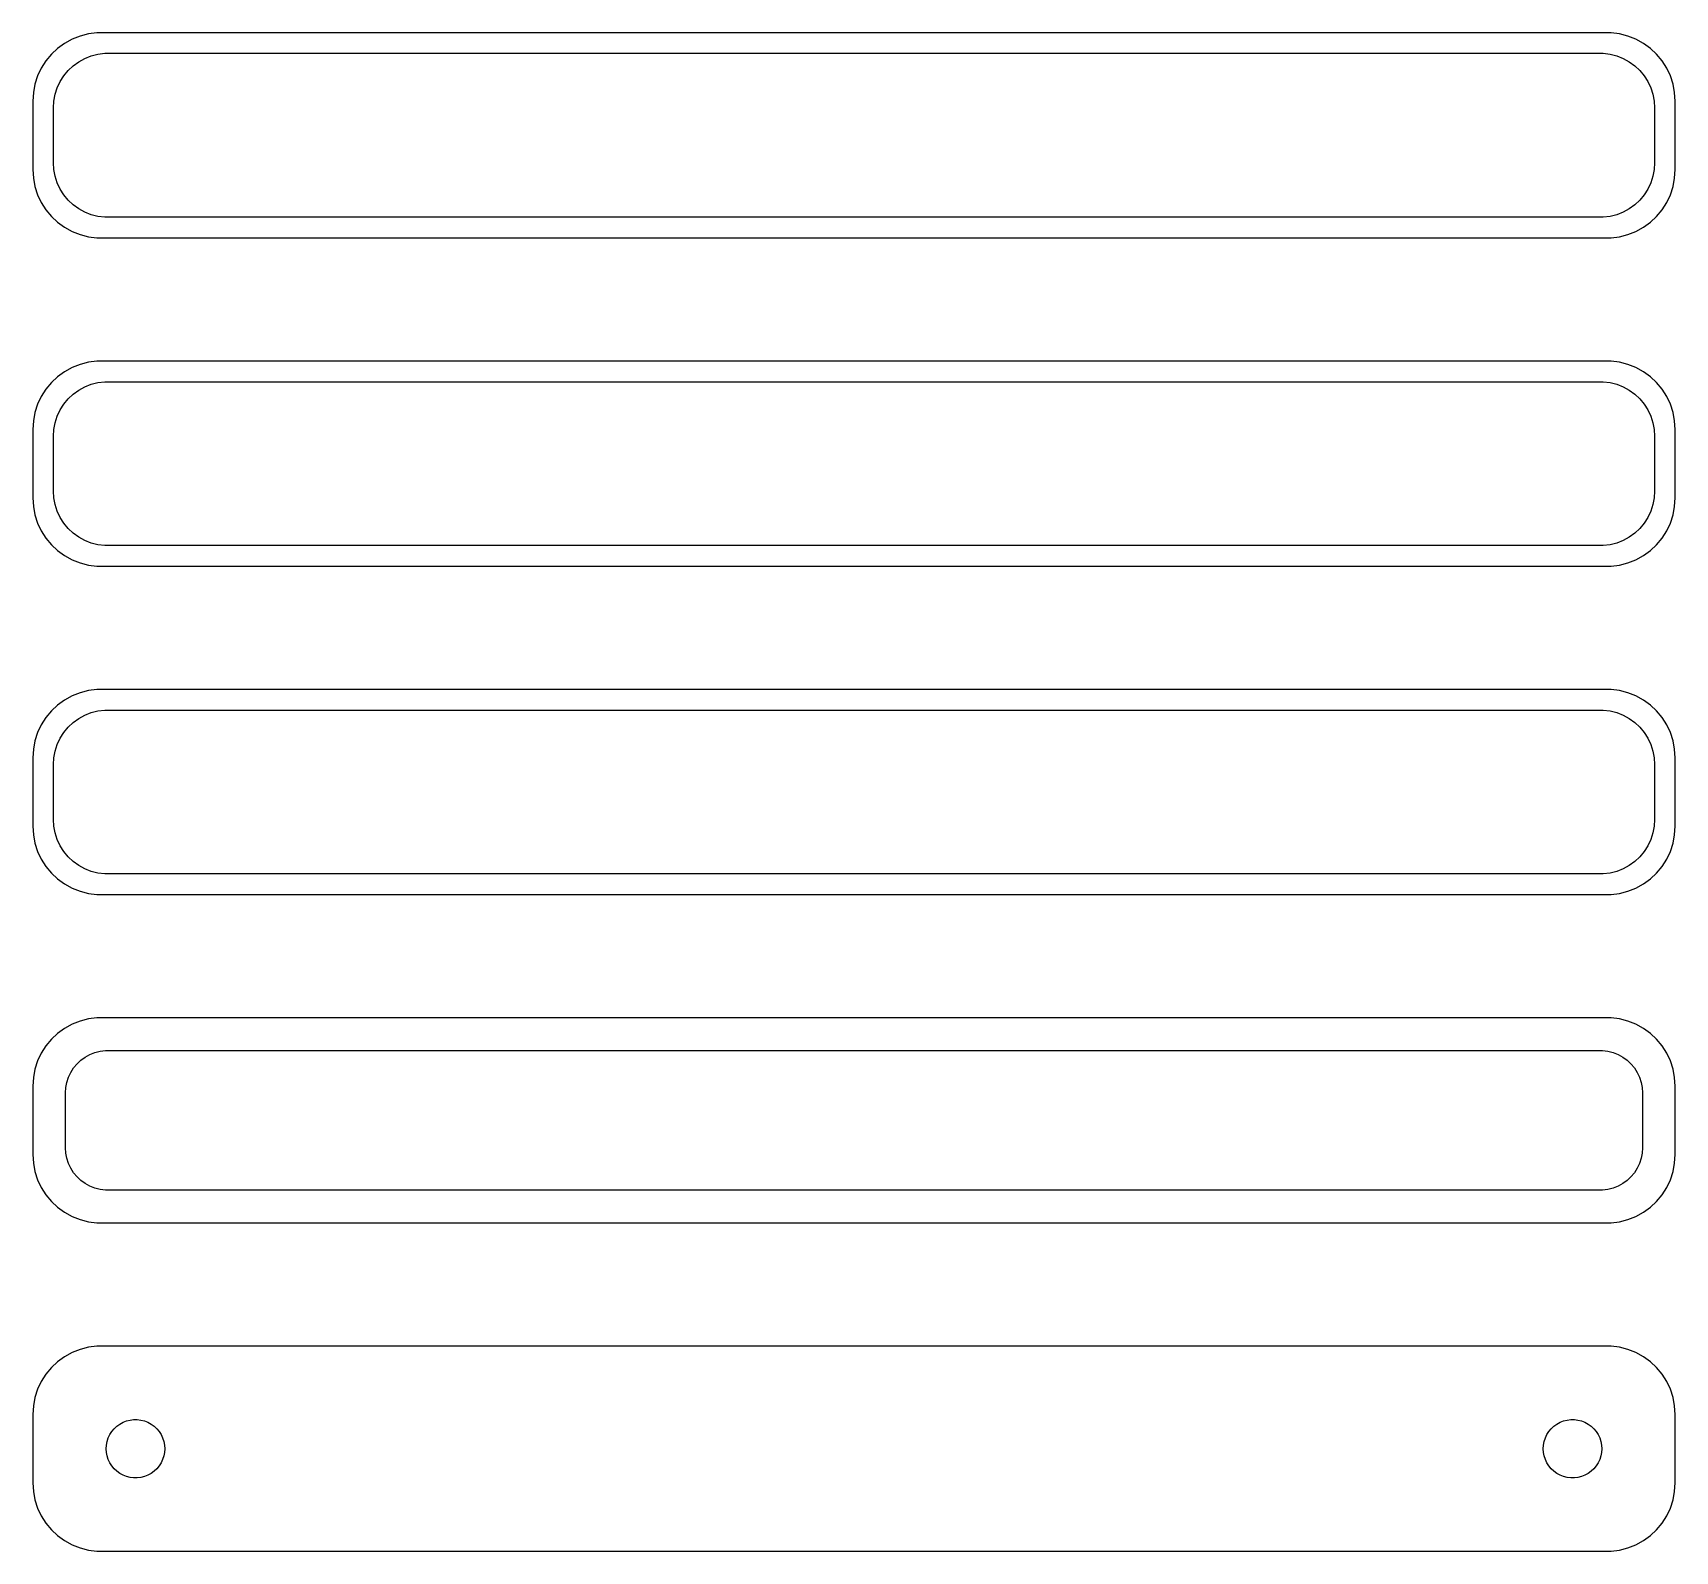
# Model space of a CAD drawing. Header units: metres. Extents: x -60 to 60, y 113 to 223.
import ezdxf

# ---------------------------------------------------------------- set-up
doc = ezdxf.new("R2010")
doc.units = ezdxf.units.M

msp = doc.modelspace()

# ---------------------------------------------------------------- linework, layer by layer
for p, q in [((-56.5451, 223.255), (-57.1289, 223.024)), ((-55.9369, 223.411), (-56.5451, 223.255)), ((-55.3139, 223.49), (-55.9369, 223.411)), ((55.3139, 223.49), (-55.3139, 223.49)), ((55.9369, 223.411), (55.3139, 223.49)), ((56.5451, 223.255), (55.9369, 223.411)), ((57.1289, 223.024), (56.5451, 223.255)), ((-58.1871, 222.353), (-58.6448, 221.923)), ((-57.6791, 222.722), (-58.1871, 222.353)), ((-57.1289, 223.024), (-57.6791, 222.722)), ((57.6791, 222.722), (57.1289, 223.024)), ((58.1871, 222.353), (57.6791, 222.722)), ((58.6448, 221.923), (58.1871, 222.353)), ((-59.3815, 220.909), (-59.6489, 220.341)), ((-59.0451, 221.439), (-59.3815, 220.909)), ((-58.6448, 221.923), (-59.0451, 221.439)), ((-57.4159, 220.738), (-57.0497, 221.082)), ((-57.0497, 221.082), (-56.6433, 221.377)), ((-56.6433, 221.377), (-56.2031, 221.619)), ((-56.2031, 221.619), (-55.7361, 221.804)), ((-55.7361, 221.804), (-55.2495, 221.929)), ((-55.2495, 221.929), (-54.7512, 221.992)), ((-54.7512, 221.992), (54.7512, 221.992)), ((54.7512, 221.992), (55.2495, 221.929)), ((55.2495, 221.929), (55.7361, 221.804)), ((55.7361, 221.804), (56.2031, 221.619)), ((56.2031, 221.619), (56.6433, 221.377)), ((56.6433, 221.377), (57.0497, 221.082)), ((57.0497, 221.082), (57.4159, 220.738)), ((59.0451, 221.439), (58.6448, 221.923)), ((59.3815, 220.909), (59.0451, 221.439)), ((59.6489, 220.341), (59.3815, 220.909)), ((-59.8429, 219.743), (-59.9606, 219.127)), ((-59.6489, 220.341), (-59.8429, 219.743)), ((-58.2191, 219.472), (-58.0052, 219.927)), ((-58.0052, 219.927), (-57.7361, 220.351)), ((-57.7361, 220.351), (-57.4159, 220.738)), ((57.4159, 220.738), (57.7361, 220.351)), ((57.7361, 220.351), (58.0052, 219.927)), ((58.0052, 219.927), (58.2191, 219.472)), ((59.8429, 219.743), (59.6489, 220.341)), ((59.9606, 219.127), (59.8429, 219.743)), ((-59.9606, 219.127), (-60, 218.5)), ((-60, 218.5), (-60, 213.5)), ((-58.5, 218), (-58.4685, 218.501)), ((-58.4685, 218.501), (-58.3743, 218.995)), ((-58.3743, 218.995), (-58.2191, 219.472)), ((58.2191, 219.472), (58.3743, 218.995)), ((58.3743, 218.995), (58.4685, 218.501)), ((58.4685, 218.501), (58.5, 218)), ((60, 218.5), (59.9606, 219.127)), ((60, 213.5), (60, 218.5)), ((-58.5, 214), (-58.5, 218)), ((58.5, 218), (58.5, 214)), ((-58.4685, 213.499), (-58.5, 214)), ((58.5, 214), (58.4685, 213.499)), ((-60, 213.5), (-59.9606, 212.873)), ((-59.9606, 212.873), (-59.8429, 212.257)), ((-58.3743, 213.005), (-58.4685, 213.499)), ((-58.2191, 212.528), (-58.3743, 213.005)), ((-58.0052, 212.073), (-58.2191, 212.528)), ((58.2191, 212.528), (58.0052, 212.073)), ((58.3743, 213.005), (58.2191, 212.528)), ((58.4685, 213.499), (58.3743, 213.005)), ((59.8429, 212.257), (59.9606, 212.873)), ((59.9606, 212.873), (60, 213.5)), ((-59.8429, 212.257), (-59.6489, 211.659)), ((-59.6489, 211.659), (-59.3815, 211.091)), ((-57.7361, 211.649), (-58.0052, 212.073)), ((-57.4159, 211.262), (-57.7361, 211.649)), ((-57.0497, 210.918), (-57.4159, 211.262)), ((57.4159, 211.262), (57.0497, 210.918)), ((57.7361, 211.649), (57.4159, 211.262)), ((58.0052, 212.073), (57.7361, 211.649)), ((59.3815, 211.091), (59.6489, 211.659)), ((59.6489, 211.659), (59.8429, 212.257)), ((-59.3815, 211.091), (-59.0451, 210.561)), ((-59.0451, 210.561), (-58.6448, 210.077)), ((-58.6448, 210.077), (-58.1871, 209.647)), ((-56.6433, 210.623), (-57.0497, 210.918)), ((-56.2031, 210.381), (-56.6433, 210.623)), ((-55.7361, 210.196), (-56.2031, 210.381)), ((-55.2495, 210.071), (-55.7361, 210.196)), ((-54.7512, 210.008), (-55.2495, 210.071)), ((54.7512, 210.008), (-54.7512, 210.008)), ((55.2495, 210.071), (54.7512, 210.008)), ((55.7361, 210.196), (55.2495, 210.071)), ((56.2031, 210.381), (55.7361, 210.196)), ((56.6433, 210.623), (56.2031, 210.381)), ((57.0497, 210.918), (56.6433, 210.623)), ((58.1871, 209.647), (58.6448, 210.077)), ((58.6448, 210.077), (59.0451, 210.561)), ((59.0451, 210.561), (59.3815, 211.091)), ((-58.1871, 209.647), (-57.6791, 209.278)), ((-57.6791, 209.278), (-57.1289, 208.976)), ((-57.1289, 208.976), (-56.5451, 208.745)), ((56.5451, 208.745), (57.1289, 208.976)), ((57.1289, 208.976), (57.6791, 209.278)), ((57.6791, 209.278), (58.1871, 209.647)), ((-56.5451, 208.745), (-55.9369, 208.589)), ((-55.9369, 208.589), (-55.3139, 208.51)), ((-55.3139, 208.51), (55.3139, 208.51)), ((55.3139, 208.51), (55.9369, 208.589)), ((55.9369, 208.589), (56.5451, 208.745)), ((-56.5451, 199.255), (-57.1289, 199.024)), ((-55.9369, 199.411), (-56.5451, 199.255)), ((-55.3139, 199.49), (-55.9369, 199.411)), ((55.3139, 199.49), (-55.3139, 199.49)), ((55.9369, 199.411), (55.3139, 199.49)), ((56.5451, 199.255), (55.9369, 199.411)), ((57.1289, 199.024), (56.5451, 199.255)), ((-58.1871, 198.353), (-58.6448, 197.923)), ((-57.6791, 198.722), (-58.1871, 198.353)), ((-57.1289, 199.024), (-57.6791, 198.722)), ((57.6791, 198.722), (57.1289, 199.024)), ((58.1871, 198.353), (57.6791, 198.722)), ((58.6448, 197.923), (58.1871, 198.353)), ((-59.3815, 196.909), (-59.6489, 196.341)), ((-59.0451, 197.439), (-59.3815, 196.909)), ((-58.6448, 197.923), (-59.0451, 197.439)), ((-57.4159, 196.738), (-57.0497, 197.082)), ((-57.0497, 197.082), (-56.6433, 197.377)), ((-56.6433, 197.377), (-56.2031, 197.619)), ((-56.2031, 197.619), (-55.7361, 197.804)), ((-55.7361, 197.804), (-55.2495, 197.929)), ((-55.2495, 197.929), (-54.7512, 197.992)), ((-54.7512, 197.992), (54.7512, 197.992)), ((54.7512, 197.992), (55.2495, 197.929)), ((55.2495, 197.929), (55.7361, 197.804)), ((55.7361, 197.804), (56.2031, 197.619)), ((56.2031, 197.619), (56.6433, 197.377)), ((56.6433, 197.377), (57.0497, 197.082)), ((57.0497, 197.082), (57.4159, 196.738)), ((59.0451, 197.439), (58.6448, 197.923)), ((59.3815, 196.909), (59.0451, 197.439)), ((59.6489, 196.341), (59.3815, 196.909)), ((-59.8429, 195.743), (-59.9606, 195.127)), ((-59.6489, 196.341), (-59.8429, 195.743)), ((-58.2191, 195.472), (-58.0052, 195.927)), ((-58.0052, 195.927), (-57.7361, 196.351)), ((-57.7361, 196.351), (-57.4159, 196.738)), ((57.4159, 196.738), (57.7361, 196.351)), ((57.7361, 196.351), (58.0052, 195.927)), ((58.0052, 195.927), (58.2191, 195.472)), ((59.8429, 195.743), (59.6489, 196.341)), ((59.9606, 195.127), (59.8429, 195.743)), ((-59.9606, 195.127), (-60, 194.5)), ((-60, 194.5), (-60, 189.5)), ((-58.5, 194), (-58.4685, 194.501)), ((-58.4685, 194.501), (-58.3743, 194.995)), ((-58.3743, 194.995), (-58.2191, 195.472)), ((58.2191, 195.472), (58.3743, 194.995)), ((58.3743, 194.995), (58.4685, 194.501)), ((58.4685, 194.501), (58.5, 194)), ((60, 194.5), (59.9606, 195.127)), ((60, 189.5), (60, 194.5)), ((-58.5, 190), (-58.5, 194)), ((58.5, 194), (58.5, 190)), ((-58.4685, 189.499), (-58.5, 190)), ((58.5, 190), (58.4685, 189.499)), ((-60, 189.5), (-59.9606, 188.873)), ((-59.9606, 188.873), (-59.8429, 188.257)), ((-58.3743, 189.005), (-58.4685, 189.499)), ((-58.2191, 188.528), (-58.3743, 189.005)), ((-58.0052, 188.073), (-58.2191, 188.528)), ((58.2191, 188.528), (58.0052, 188.073)), ((58.3743, 189.005), (58.2191, 188.528)), ((58.4685, 189.499), (58.3743, 189.005)), ((59.8429, 188.257), (59.9606, 188.873)), ((59.9606, 188.873), (60, 189.5)), ((-59.8429, 188.257), (-59.6489, 187.659)), ((-59.6489, 187.659), (-59.3815, 187.091)), ((-57.7361, 187.649), (-58.0052, 188.073)), ((-57.4159, 187.262), (-57.7361, 187.649)), ((-57.0497, 186.918), (-57.4159, 187.262)), ((57.4159, 187.262), (57.0497, 186.918)), ((57.7361, 187.649), (57.4159, 187.262)), ((58.0052, 188.073), (57.7361, 187.649)), ((59.3815, 187.091), (59.6489, 187.659)), ((59.6489, 187.659), (59.8429, 188.257)), ((-59.3815, 187.091), (-59.0451, 186.561)), ((-59.0451, 186.561), (-58.6448, 186.077)), ((-58.6448, 186.077), (-58.1871, 185.647)), ((-56.6433, 186.623), (-57.0497, 186.918)), ((-56.2031, 186.381), (-56.6433, 186.623)), ((-55.7361, 186.196), (-56.2031, 186.381)), ((-55.2495, 186.071), (-55.7361, 186.196)), ((-54.7512, 186.008), (-55.2495, 186.071)), ((54.7512, 186.008), (-54.7512, 186.008)), ((55.2495, 186.071), (54.7512, 186.008)), ((55.7361, 186.196), (55.2495, 186.071)), ((56.2031, 186.381), (55.7361, 186.196)), ((56.6433, 186.623), (56.2031, 186.381)), ((57.0497, 186.918), (56.6433, 186.623)), ((58.1871, 185.647), (58.6448, 186.077)), ((58.6448, 186.077), (59.0451, 186.561)), ((59.0451, 186.561), (59.3815, 187.091)), ((-58.1871, 185.647), (-57.6791, 185.278)), ((-57.6791, 185.278), (-57.1289, 184.976)), ((-57.1289, 184.976), (-56.5451, 184.745)), ((56.5451, 184.745), (57.1289, 184.976)), ((57.1289, 184.976), (57.6791, 185.278)), ((57.6791, 185.278), (58.1871, 185.647)), ((-56.5451, 184.745), (-55.9369, 184.589)), ((-55.9369, 184.589), (-55.3139, 184.51)), ((-55.3139, 184.51), (55.3139, 184.51)), ((55.3139, 184.51), (55.9369, 184.589)), ((55.9369, 184.589), (56.5451, 184.745)), ((-56.5451, 175.255), (-57.1289, 175.024)), ((-55.9369, 175.411), (-56.5451, 175.255)), ((-55.3139, 175.49), (-55.9369, 175.411)), ((55.3139, 175.49), (-55.3139, 175.49)), ((55.9369, 175.411), (55.3139, 175.49)), ((56.5451, 175.255), (55.9369, 175.411)), ((57.1289, 175.024), (56.5451, 175.255)), ((-58.1871, 174.353), (-58.6448, 173.923)), ((-57.6791, 174.722), (-58.1871, 174.353)), ((-57.1289, 175.024), (-57.6791, 174.722)), ((57.6791, 174.722), (57.1289, 175.024)), ((58.1871, 174.353), (57.6791, 174.722)), ((58.6448, 173.923), (58.1871, 174.353)), ((-59.3815, 172.909), (-59.6489, 172.341)), ((-59.0451, 173.439), (-59.3815, 172.909)), ((-58.6448, 173.923), (-59.0451, 173.439)), ((-57.4159, 172.738), (-57.0497, 173.082)), ((-57.0497, 173.082), (-56.6433, 173.377)), ((-56.6433, 173.377), (-56.2031, 173.619)), ((-56.2031, 173.619), (-55.7361, 173.804)), ((-55.7361, 173.804), (-55.2495, 173.929)), ((-55.2495, 173.929), (-54.7512, 173.992)), ((-54.7512, 173.992), (54.7512, 173.992)), ((54.7512, 173.992), (55.2495, 173.929)), ((55.2495, 173.929), (55.7361, 173.804)), ((55.7361, 173.804), (56.2031, 173.619)), ((56.2031, 173.619), (56.6433, 173.377)), ((56.6433, 173.377), (57.0497, 173.082)), ((57.0497, 173.082), (57.4159, 172.738)), ((59.0451, 173.439), (58.6448, 173.923)), ((59.3815, 172.909), (59.0451, 173.439)), ((59.6489, 172.341), (59.3815, 172.909)), ((-59.8429, 171.743), (-59.9606, 171.127)), ((-59.6489, 172.341), (-59.8429, 171.743)), ((-58.2191, 171.472), (-58.0052, 171.927)), ((-58.0052, 171.927), (-57.7361, 172.351)), ((-57.7361, 172.351), (-57.4159, 172.738)), ((57.4159, 172.738), (57.7361, 172.351)), ((57.7361, 172.351), (58.0052, 171.927)), ((58.0052, 171.927), (58.2191, 171.472)), ((59.8429, 171.743), (59.6489, 172.341)), ((59.9606, 171.127), (59.8429, 171.743)), ((-59.9606, 171.127), (-60, 170.5)), ((-60, 170.5), (-60, 165.5)), ((-58.5, 170), (-58.4685, 170.501)), ((-58.4685, 170.501), (-58.3743, 170.995)), ((-58.3743, 170.995), (-58.2191, 171.472)), ((58.2191, 171.472), (58.3743, 170.995)), ((58.3743, 170.995), (58.4685, 170.501)), ((58.4685, 170.501), (58.5, 170)), ((60, 170.5), (59.9606, 171.127)), ((60, 165.5), (60, 170.5)), ((-58.5, 166), (-58.5, 170)), ((58.5, 170), (58.5, 166)), ((-58.4685, 165.499), (-58.5, 166)), ((58.5, 166), (58.4685, 165.499)), ((-60, 165.5), (-59.9606, 164.873)), ((-59.9606, 164.873), (-59.8429, 164.257)), ((-58.3743, 165.005), (-58.4685, 165.499)), ((-58.2191, 164.528), (-58.3743, 165.005)), ((-58.0052, 164.073), (-58.2191, 164.528)), ((58.2191, 164.528), (58.0052, 164.073)), ((58.3743, 165.005), (58.2191, 164.528)), ((58.4685, 165.499), (58.3743, 165.005)), ((59.8429, 164.257), (59.9606, 164.873)), ((59.9606, 164.873), (60, 165.5)), ((-59.8429, 164.257), (-59.6489, 163.659)), ((-59.6489, 163.659), (-59.3815, 163.091)), ((-57.7361, 163.649), (-58.0052, 164.073)), ((-57.4159, 163.262), (-57.7361, 163.649)), ((-57.0497, 162.918), (-57.4159, 163.262)), ((57.4159, 163.262), (57.0497, 162.918)), ((57.7361, 163.649), (57.4159, 163.262)), ((58.0052, 164.073), (57.7361, 163.649)), ((59.3815, 163.091), (59.6489, 163.659)), ((59.6489, 163.659), (59.8429, 164.257)), ((-59.3815, 163.091), (-59.0451, 162.561)), ((-59.0451, 162.561), (-58.6448, 162.077)), ((-58.6448, 162.077), (-58.1871, 161.647)), ((-56.6433, 162.623), (-57.0497, 162.918)), ((-56.2031, 162.381), (-56.6433, 162.623)), ((-55.7361, 162.196), (-56.2031, 162.381)), ((-55.2495, 162.071), (-55.7361, 162.196)), ((-54.7512, 162.008), (-55.2495, 162.071)), ((54.7512, 162.008), (-54.7512, 162.008)), ((55.2495, 162.071), (54.7512, 162.008)), ((55.7361, 162.196), (55.2495, 162.071)), ((56.2031, 162.381), (55.7361, 162.196)), ((56.6433, 162.623), (56.2031, 162.381)), ((57.0497, 162.918), (56.6433, 162.623)), ((58.1871, 161.647), (58.6448, 162.077)), ((58.6448, 162.077), (59.0451, 162.561)), ((59.0451, 162.561), (59.3815, 163.091)), ((-58.1871, 161.647), (-57.6791, 161.278)), ((-57.6791, 161.278), (-57.1289, 160.976)), ((-57.1289, 160.976), (-56.5451, 160.745)), ((56.5451, 160.745), (57.1289, 160.976)), ((57.1289, 160.976), (57.6791, 161.278)), ((57.6791, 161.278), (58.1871, 161.647)), ((-56.5451, 160.745), (-55.9369, 160.589)), ((-55.9369, 160.589), (-55.3139, 160.51)), ((-55.3139, 160.51), (55.3139, 160.51)), ((55.3139, 160.51), (55.9369, 160.589)), ((55.9369, 160.589), (56.5451, 160.745)), ((-56.5451, 151.255), (-57.1289, 151.024)), ((-55.9369, 151.411), (-56.5451, 151.255)), ((-55.3139, 151.49), (-55.9369, 151.411)), ((55.3139, 151.49), (-55.3139, 151.49)), ((55.9369, 151.411), (55.3139, 151.49)), ((56.5451, 151.255), (55.9369, 151.411)), ((57.1289, 151.024), (56.5451, 151.255)), ((-58.1871, 150.353), (-58.6448, 149.923)), ((-57.6791, 150.722), (-58.1871, 150.353)), ((-57.1289, 151.024), (-57.6791, 150.722)), ((57.6791, 150.722), (57.1289, 151.024)), ((58.1871, 150.353), (57.6791, 150.722)), ((58.6448, 149.923), (58.1871, 150.353)), ((-59.3815, 148.909), (-59.6489, 148.341)), ((-59.0451, 149.439), (-59.3815, 148.909)), ((-58.6448, 149.923), (-59.0451, 149.439)), ((-56.168, 148.628), (-55.8254, 148.817)), ((-55.8254, 148.817), (-55.4619, 148.961)), ((-55.4619, 148.961), (-55.0833, 149.058)), ((-55.0833, 149.058), (-54.6954, 149.107)), ((-54.6954, 149.107), (54.6954, 149.107)), ((54.6954, 149.107), (55.0833, 149.058)), ((55.0833, 149.058), (55.4619, 148.961)), ((55.4619, 148.961), (55.8254, 148.817)), ((55.8254, 148.817), (56.168, 148.628)), ((59.0451, 149.439), (58.6448, 149.923)), ((59.3815, 148.909), (59.0451, 149.439)), ((59.6489, 148.341), (59.3815, 148.909)), ((-59.8429, 147.743), (-59.9606, 147.127)), ((-59.6489, 148.341), (-59.8429, 147.743)), ((-57.2279, 147.5), (-57.0184, 147.83)), ((-57.0184, 147.83), (-56.7692, 148.131)), ((-56.7692, 148.131), (-56.4842, 148.399)), ((-56.4842, 148.399), (-56.168, 148.628)), ((56.168, 148.628), (56.4842, 148.399)), ((56.4842, 148.399), (56.7692, 148.131)), ((56.7692, 148.131), (57.0184, 147.83)), ((57.0184, 147.83), (57.2279, 147.5)), ((59.8429, 147.743), (59.6489, 148.341)), ((59.9606, 147.127), (59.8429, 147.743)), ((-59.9606, 147.127), (-60, 146.5)), ((-60, 146.5), (-60, 141.5)), ((-57.5884, 146.39), (-57.5151, 146.774)), ((-57.5151, 146.774), (-57.3943, 147.146)), ((-57.3943, 147.146), (-57.2279, 147.5)), ((57.2279, 147.5), (57.3943, 147.146)), ((57.3943, 147.146), (57.5151, 146.774)), ((57.5151, 146.774), (57.5884, 146.39)), ((60, 146.5), (59.9606, 147.127)), ((60, 141.5), (60, 146.5)), ((-57.6129, 146), (-57.5884, 146.39)), ((-57.6129, 142), (-57.6129, 146)), ((57.5884, 146.39), (57.6129, 146)), ((57.6129, 146), (57.6129, 142)), ((-57.5884, 141.61), (-57.6129, 142)), ((-57.5151, 141.226), (-57.5884, 141.61)), ((57.5884, 141.61), (57.5151, 141.226)), ((57.6129, 142), (57.5884, 141.61)), ((-60, 141.5), (-59.9606, 140.873)), ((-59.9606, 140.873), (-59.8429, 140.257)), ((-57.3943, 140.854), (-57.5151, 141.226)), ((-57.2279, 140.5), (-57.3943, 140.854)), ((-57.0184, 140.17), (-57.2279, 140.5)), ((57.2279, 140.5), (57.0184, 140.17)), ((57.3943, 140.854), (57.2279, 140.5)), ((57.5151, 141.226), (57.3943, 140.854)), ((59.8429, 140.257), (59.9606, 140.873)), ((59.9606, 140.873), (60, 141.5)), ((-59.8429, 140.257), (-59.6489, 139.659)), ((-59.6489, 139.659), (-59.3815, 139.091)), ((-56.7692, 139.869), (-57.0184, 140.17)), ((-56.4842, 139.601), (-56.7692, 139.869)), ((-56.168, 139.372), (-56.4842, 139.601)), ((-55.8254, 139.183), (-56.168, 139.372)), ((56.168, 139.372), (55.8254, 139.183)), ((56.4842, 139.601), (56.168, 139.372)), ((56.7692, 139.869), (56.4842, 139.601)), ((57.0184, 140.17), (56.7692, 139.869)), ((59.3815, 139.091), (59.6489, 139.659)), ((59.6489, 139.659), (59.8429, 140.257)), ((-59.3815, 139.091), (-59.0451, 138.561)), ((-59.0451, 138.561), (-58.6448, 138.077)), ((-58.6448, 138.077), (-58.1871, 137.647)), ((-55.4619, 139.039), (-55.8254, 139.183)), ((-55.0833, 138.942), (-55.4619, 139.039)), ((-54.6954, 138.893), (-55.0833, 138.942)), ((54.6954, 138.893), (-54.6954, 138.893)), ((55.0833, 138.942), (54.6954, 138.893)), ((55.4619, 139.039), (55.0833, 138.942)), ((55.8254, 139.183), (55.4619, 139.039)), ((58.1871, 137.647), (58.6448, 138.077)), ((58.6448, 138.077), (59.0451, 138.561)), ((59.0451, 138.561), (59.3815, 139.091)), ((-58.1871, 137.647), (-57.6791, 137.278)), ((-57.6791, 137.278), (-57.1289, 136.976)), ((-57.1289, 136.976), (-56.5451, 136.745)), ((56.5451, 136.745), (57.1289, 136.976)), ((57.1289, 136.976), (57.6791, 137.278)), ((57.6791, 137.278), (58.1871, 137.647)), ((-56.5451, 136.745), (-55.9369, 136.589)), ((-55.9369, 136.589), (-55.3139, 136.51)), ((-55.3139, 136.51), (55.3139, 136.51)), ((55.3139, 136.51), (55.9369, 136.589)), ((55.9369, 136.589), (56.5451, 136.745)), ((-56.5451, 127.255), (-57.1289, 127.024)), ((-55.9369, 127.411), (-56.5451, 127.255)), ((-55.3139, 127.49), (-55.9369, 127.411)), ((55.3139, 127.49), (-55.3139, 127.49)), ((55.9369, 127.411), (55.3139, 127.49)), ((56.5451, 127.255), (55.9369, 127.411)), ((57.1289, 127.024), (56.5451, 127.255)), ((-58.1871, 126.353), (-58.6448, 125.923)), ((-57.6791, 126.722), (-58.1871, 126.353)), ((-57.1289, 127.024), (-57.6791, 126.722)), ((57.6791, 126.722), (57.1289, 127.024)), ((58.1871, 126.353), (57.6791, 126.722)), ((58.6448, 125.923), (58.1871, 126.353)), ((-59.3815, 124.909), (-59.6489, 124.341)), ((-59.0451, 125.439), (-59.3815, 124.909)), ((-58.6448, 125.923), (-59.0451, 125.439)), ((59.0451, 125.439), (58.6448, 125.923)), ((59.3815, 124.909), (59.0451, 125.439)), ((59.6489, 124.341), (59.3815, 124.909)), ((-59.8429, 123.743), (-59.9606, 123.127)), ((-59.6489, 124.341), (-59.8429, 123.743)), ((59.8429, 123.743), (59.6489, 124.341)), ((59.9606, 123.127), (59.8429, 123.743)), ((-59.9606, 123.127), (-60, 122.5)), ((-60, 122.5), (-60, 117.5)), ((60, 122.5), (59.9606, 123.127)), ((60, 117.5), (60, 122.5)), ((-54.3712, 121.029), (-54.2275, 121.255)), ((-54.2275, 121.255), (-54.0565, 121.462)), ((-54.0565, 121.462), (-53.8611, 121.645)), ((-53.8611, 121.645), (-53.6441, 121.803)), ((-53.6441, 121.803), (-53.4092, 121.932)), ((-53.4092, 121.932), (-53.1598, 122.031)), ((-53.1598, 122.031), (-52.9001, 122.097)), ((-52.9001, 122.097), (-52.6341, 122.131)), ((-52.6341, 122.131), (-52.3659, 122.131)), ((-52.3659, 122.131), (-52.0999, 122.097)), ((-52.0999, 122.097), (-51.8401, 122.031)), ((-51.8401, 122.031), (-51.5908, 121.932)), ((-51.5908, 121.932), (-51.3559, 121.803)), ((-51.3559, 121.803), (-51.1389, 121.645)), ((-51.1389, 121.645), (-50.9434, 121.462)), ((-50.9434, 121.462), (-50.7725, 121.255)), ((-50.7725, 121.255), (-50.6288, 121.029)), ((50.6288, 121.029), (50.7725, 121.255)), ((50.7725, 121.255), (50.9434, 121.462)), ((50.9434, 121.462), (51.1389, 121.645)), ((51.1389, 121.645), (51.3559, 121.803)), ((51.3559, 121.803), (51.5908, 121.932)), ((51.5908, 121.932), (51.8401, 122.031)), ((51.8401, 122.031), (52.0999, 122.097)), ((52.0999, 122.097), (52.3659, 122.131)), ((52.3659, 122.131), (52.6341, 122.131)), ((52.6341, 122.131), (52.9001, 122.097)), ((52.9001, 122.097), (53.1598, 122.031)), ((53.1598, 122.031), (53.4092, 121.932)), ((53.4092, 121.932), (53.6441, 121.803)), ((53.6441, 121.803), (53.8611, 121.645)), ((53.8611, 121.645), (54.0565, 121.462)), ((54.0565, 121.462), (54.2275, 121.255)), ((54.2275, 121.255), (54.3712, 121.029)), ((-54.6353, 120), (-54.6185, 120.268)), ((-54.6185, 119.732), (-54.6353, 120)), ((-54.6185, 120.268), (-54.5682, 120.531)), ((-54.5682, 120.531), (-54.4853, 120.786)), ((-54.4853, 120.786), (-54.3712, 121.029)), ((-50.6288, 121.029), (-50.5146, 120.786)), ((-50.5146, 120.786), (-50.4318, 120.531)), ((-50.4318, 120.531), (-50.3815, 120.268)), ((-50.3815, 120.268), (-50.3647, 120)), ((-50.3647, 120), (-50.3815, 119.732)), ((50.3647, 120), (50.3815, 120.268)), ((50.3815, 119.732), (50.3647, 120)), ((50.3815, 120.268), (50.4318, 120.531)), ((50.4318, 120.531), (50.5146, 120.786)), ((50.5146, 120.786), (50.6288, 121.029)), ((54.3712, 121.029), (54.4853, 120.786)), ((54.4853, 120.786), (54.5682, 120.531)), ((54.5682, 120.531), (54.6185, 120.268)), ((54.6185, 120.268), (54.6353, 120)), ((54.6353, 120), (54.6185, 119.732)), ((-54.5682, 119.469), (-54.6185, 119.732)), ((-54.4853, 119.214), (-54.5682, 119.469)), ((-54.3712, 118.971), (-54.4853, 119.214)), ((-54.2275, 118.745), (-54.3712, 118.971)), ((-50.6288, 118.971), (-50.7725, 118.745)), ((-50.5146, 119.214), (-50.6288, 118.971)), ((-50.4318, 119.469), (-50.5146, 119.214)), ((-50.3815, 119.732), (-50.4318, 119.469)), ((50.4318, 119.469), (50.3815, 119.732)), ((50.5146, 119.214), (50.4318, 119.469)), ((50.6288, 118.971), (50.5146, 119.214)), ((50.7725, 118.745), (50.6288, 118.971)), ((54.3712, 118.971), (54.2275, 118.745)), ((54.4853, 119.214), (54.3712, 118.971)), ((54.5682, 119.469), (54.4853, 119.214)), ((54.6185, 119.732), (54.5682, 119.469)), ((-54.0565, 118.538), (-54.2275, 118.745)), ((-53.8611, 118.355), (-54.0565, 118.538)), ((-53.6441, 118.197), (-53.8611, 118.355)), ((-53.4092, 118.068), (-53.6441, 118.197)), ((-53.1598, 117.969), (-53.4092, 118.068)), ((-52.9001, 117.903), (-53.1598, 117.969)), ((-52.6341, 117.869), (-52.9001, 117.903)), ((-52.3659, 117.869), (-52.6341, 117.869)), ((-52.0999, 117.903), (-52.3659, 117.869)), ((-51.8401, 117.969), (-52.0999, 117.903)), ((-51.5908, 118.068), (-51.8401, 117.969)), ((-51.3559, 118.197), (-51.5908, 118.068)), ((-51.1389, 118.355), (-51.3559, 118.197)), ((-50.9434, 118.538), (-51.1389, 118.355)), ((-50.7725, 118.745), (-50.9434, 118.538)), ((50.9434, 118.538), (50.7725, 118.745)), ((51.1389, 118.355), (50.9434, 118.538)), ((51.3559, 118.197), (51.1389, 118.355)), ((51.5908, 118.068), (51.3559, 118.197)), ((51.8401, 117.969), (51.5908, 118.068)), ((52.0999, 117.903), (51.8401, 117.969)), ((52.3659, 117.869), (52.0999, 117.903)), ((52.6341, 117.869), (52.3659, 117.869)), ((52.9001, 117.903), (52.6341, 117.869)), ((53.1598, 117.969), (52.9001, 117.903)), ((53.4092, 118.068), (53.1598, 117.969)), ((53.6441, 118.197), (53.4092, 118.068)), ((53.8611, 118.355), (53.6441, 118.197)), ((54.0565, 118.538), (53.8611, 118.355)), ((54.2275, 118.745), (54.0565, 118.538)), ((-60, 117.5), (-59.9606, 116.873)), ((-59.9606, 116.873), (-59.8429, 116.257)), ((59.8429, 116.257), (59.9606, 116.873)), ((59.9606, 116.873), (60, 117.5)), ((-59.8429, 116.257), (-59.6489, 115.659)), ((-59.6489, 115.659), (-59.3815, 115.091)), ((59.3815, 115.091), (59.6489, 115.659)), ((59.6489, 115.659), (59.8429, 116.257)), ((-59.3815, 115.091), (-59.0451, 114.561)), ((-59.0451, 114.561), (-58.6448, 114.077)), ((-58.6448, 114.077), (-58.1871, 113.647)), ((58.1871, 113.647), (58.6448, 114.077)), ((58.6448, 114.077), (59.0451, 114.561)), ((59.0451, 114.561), (59.3815, 115.091)), ((-58.1871, 113.647), (-57.6791, 113.278)), ((-57.6791, 113.278), (-57.1289, 112.976)), ((-57.1289, 112.976), (-56.5451, 112.745)), ((56.5451, 112.745), (57.1289, 112.976)), ((57.1289, 112.976), (57.6791, 113.278)), ((57.6791, 113.278), (58.1871, 113.647)), ((-56.5451, 112.745), (-55.9369, 112.589)), ((-55.9369, 112.589), (-55.3139, 112.51)), ((-55.3139, 112.51), (55.3139, 112.51)), ((55.3139, 112.51), (55.9369, 112.589)), ((55.9369, 112.589), (56.5451, 112.745))]:
    msp.add_line(p, q)

doc.saveas('drawing.dxf')
